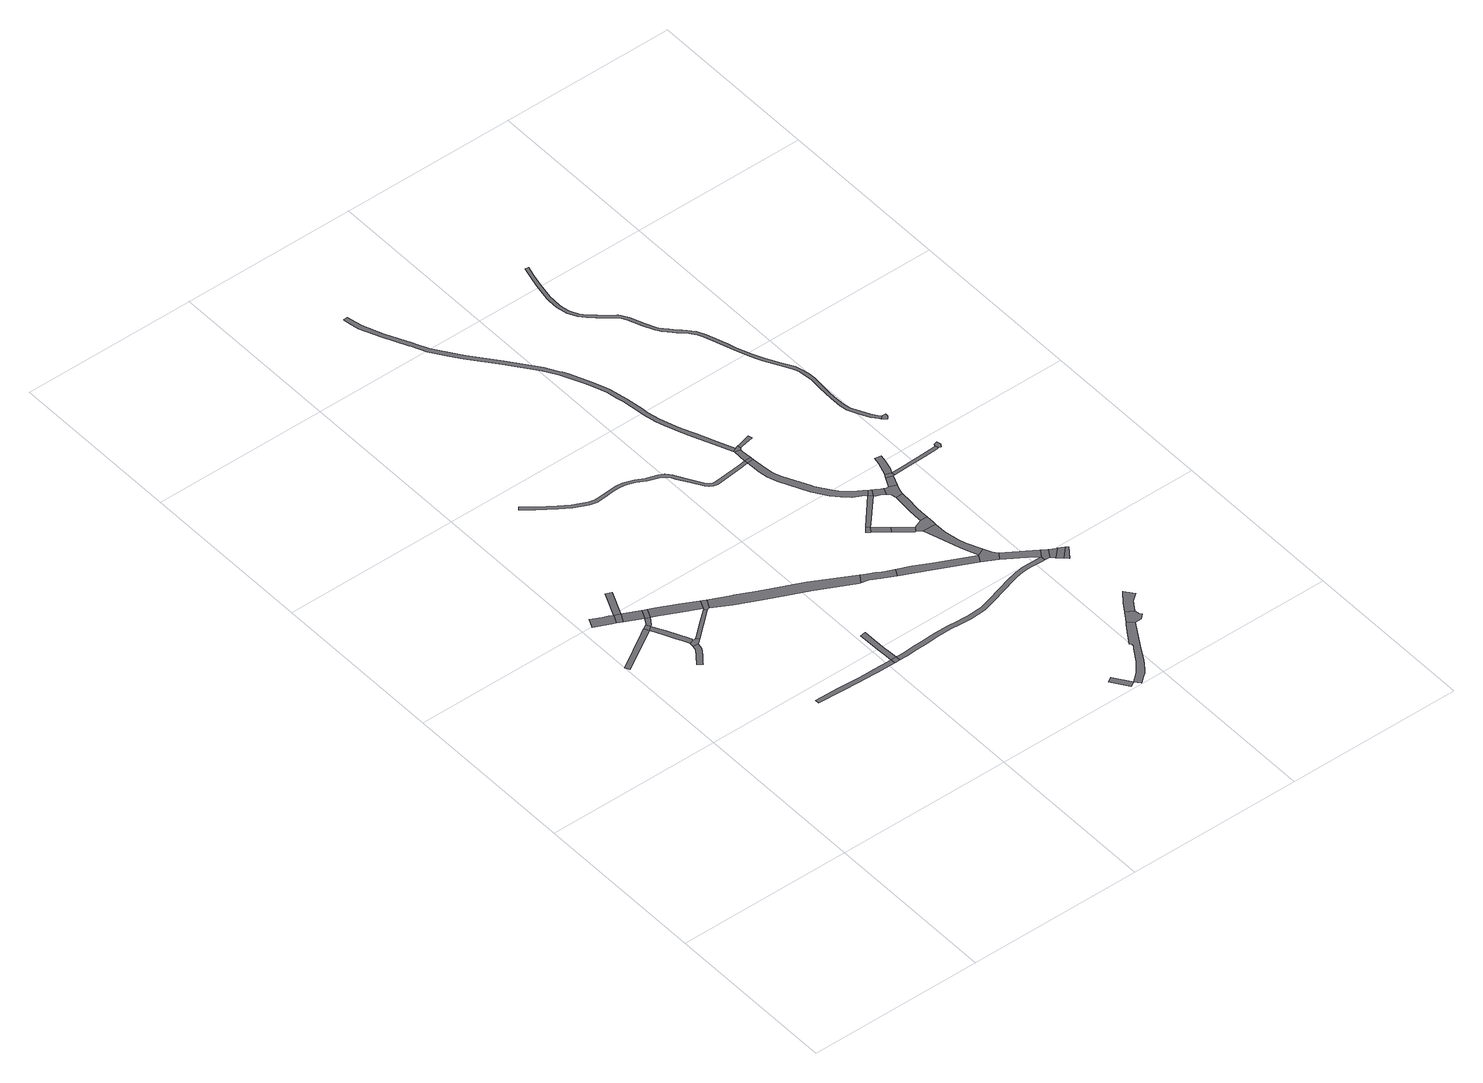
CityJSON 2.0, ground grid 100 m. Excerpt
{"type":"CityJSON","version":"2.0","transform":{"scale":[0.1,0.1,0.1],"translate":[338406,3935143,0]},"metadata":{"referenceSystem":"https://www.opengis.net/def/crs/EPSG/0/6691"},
"CityObjects":{
"road1":{"type":"Road","attributes":{"RoadStructureAttribute.sectionType":"1"},"geometry":[{"type":"MultiSurface","lod":"1","boundaries":[[[0,1,2,3,4,5,6,7]]]}]},
"road2":{"type":"Road","attributes":{"function":"3","RoadStructureAttribute.sectionType":"1"},"geometry":[{"type":"MultiSurface","lod":"1","boundaries":[[[8,9,10,11,12,13,14,15]]]}]},
"road3":{"type":"Road","geometry":[{"type":"MultiSurface","lod":"1","boundaries":[[[16,17,8,15]]]}]},
"road4":{"type":"Road","attributes":{"RoadStructureAttribute.sectionType":"1"},"geometry":[{"type":"MultiSurface","lod":"1","boundaries":[[[18,19,20,21,22,23,24,25,26]]]}]},
"road5":{"type":"Road","geometry":[{"type":"MultiSurface","lod":"1","boundaries":[[[3,2,27,28]]]}]},
"road6":{"type":"Road","attributes":{"RoadStructureAttribute.sectionType":"1"},"geometry":[{"type":"MultiSurface","lod":"1","boundaries":[[[2,29,30,31,32,33,34,35,36,37,38,39,40,41,42,27]]]}]},
"road7":{"type":"Road","attributes":{"function":"3","RoadStructureAttribute.sectionType":"1"},"geometry":[{"type":"MultiSurface","lod":"1","boundaries":[[[43,17,16,44]]]}]},
"road8":{"type":"Road","attributes":{"RoadStructureAttribute.sectionType":"1"},"geometry":[{"type":"MultiSurface","lod":"1","boundaries":[[[27,45,46,44,47,28]]]}]},
"road9":{"type":"Road","geometry":[{"type":"MultiSurface","lod":"1","boundaries":[[[48,49,50,51,8,17]]]}]},
"road10":{"type":"Road","geometry":[{"type":"MultiSurface","lod":"1","boundaries":[[[25,52,53,54,55,56,57,58,35,34,26]]]}]},
"road11":{"type":"Road","geometry":[{"type":"MultiSurface","lod":"1","boundaries":[[[46,59,43,44]]]}]},
"road12":{"type":"Road","attributes":{"RoadStructureAttribute.sectionType":"1"},"geometry":[{"type":"MultiSurface","lod":"1","boundaries":[[[60,61,62,54,53,63,64,65]]]}]},
"road13":{"type":"Road","attributes":{"function":"3","RoadStructureAttribute.sectionType":"1"},"geometry":[{"type":"MultiSurface","lod":"1","boundaries":[[[66,67,68,59,46,69,70,71]]]}]},
"road14":{"type":"Road","attributes":{"RoadStructureAttribute.sectionType":"1"},"geometry":[{"type":"MultiSurface","lod":"1","boundaries":[[[72,73,74,75,76,77,78,79,80,81,82,83,84,85]]]}]},
"road15":{"type":"Road","geometry":[{"type":"MultiSurface","lod":"1","boundaries":[[[65,64,86,87,88,89,90,66,71]]]}]},
"road16":{"type":"Road","geometry":[{"type":"MultiSurface","lod":"1","boundaries":[[[91,92,93,72,85]]]}]},
"road17":{"type":"Road","attributes":{"RoadStructureAttribute.sectionType":"1"},"geometry":[{"type":"MultiSurface","lod":"1","boundaries":[[[93,94,95,96,97,98,99,100,101,72]]]}]},
"road18":{"type":"Road","attributes":{"function":"3","RoadStructureAttribute.sectionType":"1"},"geometry":[{"type":"MultiSurface","lod":"1","boundaries":[[[102,103,104,105,106,89,88,107,108,109,110,111,112,113]]]}]},
"road19":{"type":"Road","attributes":{"RoadStructureAttribute.sectionType":"1"},"geometry":[{"type":"MultiSurface","lod":"1","boundaries":[[[114,115,116,117,118,119,120,121,122,123,124,125,126,127,128,129,130,131,132,133,134,135,136,137,138,139,140,141,142,143,144,145,146,147,148,149,150,151,152,153,154,155,156,157,158,159,160,161,162,163,164,165,166,167,168,169,170,171,172,173,174,125,175,176,177,178,179,180,181,182,183,184]]]}]},
"road20":{"type":"Road","attributes":{"function":"3"},"geometry":[{"type":"MultiSurface","lod":"1","boundaries":[[[112,185,186,187,188,189,190,191,192,193,113]]]}]},
"road21":{"type":"Road","geometry":[{"type":"MultiSurface","lod":"1","boundaries":[[[194,195,196,197]]]}]},
"road22":{"type":"Road","attributes":{"RoadStructureAttribute.sectionType":"1"},"geometry":[{"type":"MultiSurface","lod":"1","boundaries":[[[198,199,200,201,202,203,204,205,206,207,208,209,210,211,212,213,214,215,216,217,218,93,92,219,220,221,222,223,224,225,226,227,228,229,230,231,232,233,234,235,236,237,238,239,240,241]]]}]},
"road23":{"type":"Road","attributes":{"RoadStructureAttribute.sectionType":"1"},"geometry":[{"type":"MultiSurface","lod":"1","boundaries":[[[242,243,244,245,246,247,248,249,250,251,252,253,254,255,256,257,258,259,260,261,262,263,264,265,266,267,268,269,270,271,272,273,274,275,276,277,278,279,280,281,282,283,284,285,286,287,288,289,290,291,292,293,294,295,296,297,298]]]}]},
"road24":{"type":"Road","attributes":{"function":"3","RoadStructureAttribute.sectionType":"1"},"geometry":[{"type":"MultiSurface","lod":"1","boundaries":[[[299,300,301,302,303,304,305,306,189,188]]]}]},
"road25":{"type":"Road","attributes":{"RoadStructureAttribute.sectionType":"1"},"geometry":[{"type":"MultiSurface","lod":"1","boundaries":[[[307,308,309,310,311]]]}]},
"road26":{"type":"Road","attributes":{"RoadStructureAttribute.sectionType":"1"},"geometry":[{"type":"MultiSurface","lod":"1","boundaries":[[[312,313,314,315,316,317,318,319,320,321,322,323,324,325,326,327,328,197]]]}]},
"road27":{"type":"Road","attributes":{"RoadStructureAttribute.sectionType":"1"},"geometry":[{"type":"MultiSurface","lod":"1","boundaries":[[[329,330,310,309,331,332]]]}]},
"road28":{"type":"Road","geometry":[{"type":"MultiSurface","lod":"1","boundaries":[[[126,125,124,333]]]}]},
"road29":{"type":"Road","attributes":{"RoadStructureAttribute.sectionType":"7"},"geometry":[{"type":"MultiSurface","lod":"1","boundaries":[[[334,335,336,337,338,329,332]]]}]},
"road30":{"type":"Road","attributes":{"RoadStructureAttribute.sectionType":"1"},"geometry":[{"type":"MultiSurface","lod":"1","boundaries":[[[339,126,333,340,341,342]]]}]},
"road31":{"type":"Road","attributes":{"RoadStructureAttribute.sectionType":"1"},"geometry":[{"type":"MultiSurface","lod":"1","boundaries":[[[310,343,344,345,311]]]}]},
"road32":{"type":"Road","geometry":[{"type":"MultiSurface","lod":"1","boundaries":[[[346,347,298,297,342,341,348,349]]]}]},
"road33":{"type":"Road","attributes":{"RoadStructureAttribute.sectionType":"1"},"geometry":[{"type":"MultiSurface","lod":"1","boundaries":[[[350,351,352,353,354,355,356,357,358,359]]]}]},
"road34":{"type":"Road","geometry":[{"type":"MultiSurface","lod":"1","boundaries":[[[352,303,302,360,361,362,363,353]]]}]},
"road35":{"type":"Road","geometry":[{"type":"MultiSurface","lod":"1","boundaries":[[[358,364,365,366,337,336,359]]]}]},
"road36":{"type":"Road","geometry":[{"type":"MultiSurface","lod":"1","boundaries":[[[349,367,368,369,370,346]]]}]},
"road37":{"type":"Road","geometry":[{"type":"MultiSurface","lod":"1","boundaries":[[[319,318,371,372,373,374,375]]]}]},
"road38":{"type":"Road","geometry":[{"type":"MultiSurface","lod":"1","boundaries":[[[183,345,344,376,377,378,184]]]}]},
"road39":{"type":"Road","attributes":{"RoadStructureAttribute.sectionType":"1"},"geometry":[{"type":"MultiSurface","lod":"1","boundaries":[[[379,380,376,344,381,382,383,384]]]}]},
"road40":{"type":"Road","attributes":{"RoadStructureAttribute.sectionType":"1"},"geometry":[{"type":"MultiSurface","lod":"1","boundaries":[[[385,386,387,388,366,365,389,390,391,392]]]}]},
"road41":{"type":"Road","attributes":{"function":"3","RoadStructureAttribute.sectionType":"1"},"geometry":[{"type":"MultiSurface","lod":"1","boundaries":[[[393,361,360,394,395,241]]]}]},
"road42":{"type":"Road","attributes":{"RoadStructureAttribute.sectionType":"1"},"geometry":[{"type":"MultiSurface","lod":"1","boundaries":[[[396,397,375,374,398,399]]]}]},
"road43":{"type":"Road","geometry":[{"type":"MultiSurface","lod":"1","boundaries":[[[383,400,385,392,401,402,403,404,405,384]]]}]},
"road44":{"type":"Road","geometry":[{"type":"MultiSurface","lod":"1","boundaries":[[[240,406,407,393,241]]]}]},
"road45":{"type":"Road","attributes":{"RoadStructureAttribute.sectionType":"1"},"geometry":[{"type":"MultiSurface","lod":"1","boundaries":[[[403,408,409,404]]]}]},
"road46":{"type":"Road","attributes":{"function":"3","RoadStructureAttribute.sectionType":"1"},"geometry":[{"type":"MultiSurface","lod":"1","boundaries":[[[410,407,406,411]]]}]},
"road47":{"type":"Road","geometry":[{"type":"MultiSurface","lod":"1","boundaries":[[[409,408,412,413,414]]]}]},
"road48":{"type":"Road","geometry":[{"type":"MultiSurface","lod":"1","boundaries":[[[411,415,416,417,410]]]}]},
"road49":{"type":"Road","geometry":[{"type":"MultiSurface","lod":"1","boundaries":[[[415,418,419,416]]]}]},
"road50":{"type":"Road","geometry":[{"type":"MultiSurface","lod":"1","boundaries":[[[413,420,421,422,423,424,425,414]]]}]},
"road51":{"type":"Road","attributes":{"RoadStructureAttribute.sectionType":"1"},"geometry":[{"type":"MultiSurface","lod":"1","boundaries":[[[426,427,428,413,412,429,430,431,432,433]]]}]},
"road52":{"type":"Road","attributes":{"RoadStructureAttribute.sectionType":"1"},"geometry":[{"type":"MultiSurface","lod":"1","boundaries":[[[434,435,436,437,438,439,440,441,442,443,444,445,446,447,448,449,450,451,452,453,454,455,456,457,458,459,460,461,462,463,464,465,466,467,468,469,470,471,472,473,474,475,476,477,478,479,480,481,482,483,484,485,486,487,488,489,490,491,492,493,494,495,496,497,498,499,500,501,502,503,504,505,506,507,508,509,510,511,512,513,514,515,516,517,518,519,520,521,522,523,524,525,526,527,528,529]]]}]},
"road53":{"type":"Road","geometry":[{"type":"MultiSurface","lod":"1","boundaries":[[[432,530,531,532,533,534,535,536,433]]]}]},
"road54":{"type":"Road","geometry":[{"type":"MultiSurface","lod":"1","boundaries":[[[537,538,539,434,529]]]}]}
},
"vertices":[
[251,1795,0],[255,1797,0],[260,1802,0],[245,1828,0],[230,1819,0],[216,1810,0],[1,1676,0],[16,1651,0],
[194,1995,0],[172,2006,0],[144,2019,0],[84,2047,0],[60,1995,0],[98,1977,0],[148,1954,0],[170,1944,0],
[201,1929,0],[225,1980,0],
[347,1556,0],[323,1520,0],[288,1474,0],[311,1455,0],[319,1466,0],[348,1503,0],[375,1544,0],[383,1578,0],[353,1582,0],
[284,1820,0],[271,1843,0],
[264,1794,0],[292,1740,0],[325,1675,0],[340,1643,0],[350,1620,0],[354,1607,0],[382,1619,0],[380,1626,0],[378,1631,0],[373,1641,0],[367,1655,0],[352,1688,0],[319,1754,0],[305,1782,0],
[322,1935,0],[297,1883,0],
[293,1827,0],[321,1872,0],[274,1845,0],
[290,2122,0],[266,2133,0],[259,2137,0],[251,2120,0],
[401,1594,0],[410,1602,0],[398,1616,0],[394,1614,0],[390,1614,0],[387,1615,0],[384,1617,0],
[345,1923,0],
[550,1743,0],[473,1680,0],[408,1624,0],[484,1666,0],[568,1734,0],[557,1748,0],
[583,1807,0],[490,1853,0],[380,1907,0],[355,1855,0],[453,1807,0],[558,1756,0],
[1035,900,0],[977,899,0],[927,901,0],[873,901,0],[826,902,0],[707,908,0],[572,914,0],[571,889,0],[706,883,0],[825,877,0],[847,876,0],[927,874,0],[977,872,0],[1035,873,0],
[577,1741,0],[581,1744,0],[586,1741,0],[611,1793,0],[596,1801,0],
[1046,873,0],[1067,873,0],[1067,900,0],
[1062,956,0],[1060,996,0],[1059,1082,0],[1058,1127,0],[1027,1124,0],[1028,1052,0],[1029,993,0],[1032,951,0],
[1067,1579,0],[847,1681,0],[734,1734,0],[718,1742,0],[715,1744,0],[689,1683,0],[819,1621,0],[930,1570,0],[1038,1520,0],[1253,1411,0],[1263,1409,0],[1295,1457,0],
[1683,1902,0],[1635,1933,0],[1600,1964,0],[1567,2002,0],[1516,2077,0],[1510,2089,0],[1440,2230,0],[1429,2263,0],[1423,2280,0],[1418,2326,0],[1411,2409,0],[1374,2406,0],[1373,2427,0],[1324,2420,0],[1167,2403,0],[1151,2406,0],[1140,2414,0],[1126,2427,0],[1088,2488,0],[1048,2556,0],[1039,2572,0],[1013,2602,0],[985,2617,0],[949,2629,0],[924,2637,0],[876,2663,0],[846,2674,0],[817,2684,0],[781,2688,0],[742,2685,0],[678,2678,0],[637,2676,0],[604,2685,0],[529,2721,0],[470,2758,0],[384,2823,0],[320,2873,0],[307,2857,0],[372,2806,0],[459,2741,0],[489,2722,0],[519,2703,0],[597,2666,0],[635,2655,0],[680,2658,0],[744,2665,0],[781,2667,0],[813,2664,0],[829,2658,0],[867,2645,0],[916,2618,0],[977,2598,0],[1000,2585,0],[1022,2560,0],[1034,2539,0],[1071,2477,0],[1110,2415,0],[1126,2398,0],[1143,2387,0],[1167,2382,0],[1327,2399,0],[1378,2323,0],[1384,2271,0],[1404,2214,0],[1481,2057,0],[1535,1977,0],[1572,1935,0],[1611,1900,0],[1668,1868,0],[1679,1862,0],[1700,1890,0],
[1307,1399,0],[1358,1373,0],[1387,1358,0],[1430,1337,0],[1451,1377,0],[1417,1392,0],[1392,1405,0],[1364,1420,0],[1328,1439,0],
[1778,129,0],[1749,111,0],[1814,17,0],[1843,34,0],
[2038,995,0],[1970,997,0],[1931,995,0],[1913,994,0],[1893,990,0],[1868,985,0],[1839,978,0],[1669,924,0],[1633,914,0],[1608,909,0],[1587,906,0],[1561,904,0],[1542,904,0],[1516,903,0],[1486,904,0],[1452,905,0],[1395,909,0],[1319,910,0],[1231,905,0],[1176,903,0],[1111,899,0],[1112,872,0],[1177,876,0],[1232,878,0],[1319,884,0],[1394,883,0],[1451,879,0],[1486,878,0],[1516,877,0],[1542,878,0],[1562,878,0],[1589,880,0],[1612,883,0],[1640,889,0],[1677,900,0],[1846,953,0],[1872,960,0],[1898,965,0],[1915,967,0],[1930,969,0],[1971,971,0],[2037,969,0],[2053,968,0],[2053,994,0],
[1353,2619,0],[1310,2725,0],[1279,2798,0],[1267,2831,0],[1252,2873,0],[1237,2917,0],[1223,2991,0],[1220,3022,0],[1207,3126,0],[1185,3228,0],[1177,3254,0],[1163,3294,0],[1153,3320,0],[1141,3349,0],[1098,3445,0],[1084,3469,0],[1075,3483,0],[1036,3552,0],[915,3709,0],[794,3858,0],[771,3890,0],[691,4006,0],[661,4075,0],[655,4087,0],[587,4226,0],[540,4338,0],[532,4377,0],[524,4428,0],[499,4424,0],[507,4372,0],[516,4330,0],[564,4216,0],[629,4083,0],[632,4077,0],[670,3994,0],[733,3902,0],[774,3843,0],[895,3693,0],[1015,3538,0],[1059,3462,0],[1075,3434,0],[1118,3340,0],[1139,3286,0],[1161,3221,0],[1174,3158,0],[1182,3122,0],[1197,3001,0],[1199,2987,0],[1204,2959,0],[1213,2911,0],[1228,2865,0],[1249,2808,0],[1256,2789,0],[1287,2716,0],[1330,2609,0],[1371,2513,0],[1394,2523,0],
[1509,1299,0],[1602,1254,0],[1669,1221,0],[1803,1154,0],[1824,1197,0],[1690,1264,0],[1623,1297,0],[1530,1342,0],
[1528,1695,0],[1505,1667,0],[1524,1651,0],[1545,1679,0],[1531,1698,0],
[1869,3,0],[1899,28,0],[1921,46,0],[1940,69,0],[1979,123,0],[2028,210,0],[2115,352,0],[2083,383,0],[2070,366,0],[2057,348,0],[2045,328,0],[1996,253,0],[2004,242,0],[2003,229,0],[1994,216,0],[1945,137,0],[1892,75,0],
[1622,1617,0],[1616,1622,0],[1593,1600,0],[1604,1592,0],
[1410,2429,0],
[1633,1570,0],[1695,1519,0],[1697,1518,0],[1714,1543,0],[1652,1593,0],
[1372,2463,0],[1405,2486,0],[1407,2499,0],[1375,2506,0],
[1562,1697,0],[1696,1841,0],[1676,1858,0],
[1411,2529,0],[1404,2527,0],[1409,2504,0],[1416,2510,0],
[1790,1296,0],[1806,1251,0],[1828,1199,0],[1870,1219,0],[1832,1305,0],[1819,1346,0],[1804,1432,0],[1804,1477,0],[1804,1497,0],[1727,1498,0],
[1886,1110,0],[1912,1149,0],[1910,1151,0],[1891,1176,0],
[1804,1516,0],[1804,1563,0],[1764,1564,0],
[1432,2514,0],[1502,2530,0],[1497,2551,0],[1430,2534,0],
[2152,352,0],[2177,375,0],[2168,385,0],[2163,414,0],[2121,442,0],
[1718,1880,0],[1714,1882,0],[1701,1889,0],
[1758,1857,0],[1732,1872,0],[1708,1835,0],[1736,1823,0],[1752,1811,0],[1770,1851,0],
[1776,1764,0],[1767,1654,0],[1766,1647,0],[1765,1575,0],[1806,1636,0],[1806,1646,0],[1813,1710,0],[1815,1762,0],
[2082,1037,0],[2025,1018,0],[2036,1011,0],
[2205,559,0],[2155,493,0],[2202,474,0],[2245,506,0],
[1770,1790,0],[1816,1772,0],[1825,1804,0],[1835,1828,0],[1794,1844,0],[1783,1845,0],
[2083,967,0],[2115,1015,0],
[1859,1888,0],[1825,1902,0],
[2150,992,0],[2105,946,0],
[1869,1889,0],[1868,1909,0],[1835,1924,0],
[2133,919,0],[2188,976,0],[2153,996,0],
[2153,900,0],[2202,966,0],
[1882,1939,0],[1897,1994,0],[1904,2035,0],[1868,2041,0],[1861,2002,0],[1847,1952,0],
[2142,1920,0],[2066,1917,0],[1938,1912,0],[1938,1892,0],[2067,1897,0],[2145,1900,0],[2155,1903,0],[2149,1923,0],
[2084,2250,0],[2078,2256,0],[2054,2286,0],[2049,2295,0],[2025,2341,0],[2005,2383,0],[2000,2396,0],[1993,2433,0],[1992,2499,0],[1994,2538,0],[1996,2584,0],[2003,2662,0],[2000,2703,0],[1992,2749,0],[1980,2782,0],[1944,2845,0],[1904,2920,0],[1875,2984,0],[1869,2997,0],[1844,3065,0],[1830,3111,0],[1814,3162,0],[1789,3233,0],[1765,3277,0],[1736,3313,0],[1718,3330,0],[1702,3344,0],[1687,3360,0],[1673,3375,0],[1653,3396,0],[1641,3414,0],[1636,3422,0],[1608,3479,0],[1577,3559,0],[1556,3597,0],[1548,3606,0],[1545,3610,0],[1507,3637,0],[1466,3672,0],[1433,3702,0],[1406,3733,0],[1382,3778,0],[1375,3811,0],[1372,3837,0],[1373,3891,0],[1374,3912,0],[1392,4011,0],[1409,4080,0],[1424,4138,0],[1405,4143,0],[1390,4085,0],[1373,4015,0],[1354,3914,0],[1353,3896,0],[1352,3836,0],[1356,3808,0],[1363,3771,0],[1390,3722,0],[1419,3688,0],[1453,3657,0],[1494,3622,0],[1526,3599,0],[1531,3595,0],[1540,3585,0],[1559,3550,0],[1590,3471,0],[1619,3412,0],[1626,3401,0],[1637,3383,0],[1658,3361,0],[1675,3344,0],[1688,3330,0],[1721,3299,0],[1748,3265,0],[1755,3253,0],[1771,3225,0],[1795,3156,0],[1825,3059,0],[1851,2989,0],[1870,2948,0],[1886,2911,0],[1926,2836,0],[1962,2773,0],[1973,2744,0],[1980,2700,0],[1983,2662,0],[1976,2586,0],[1972,2499,0],[1973,2431,0],[1981,2390,0],[1987,2375,0],[2007,2332,0],[2037,2276,0],[2051,2257,0],[2063,2242,0],[2071,2235,0],
[2159,1904,0],[2170,1898,0],[2179,1915,0],[2177,1927,0],[2174,1938,0],[2155,1934,0],[2154,1926,0],
[2094,2214,0],[2107,2229,0],[2108,2249,0]
]}
